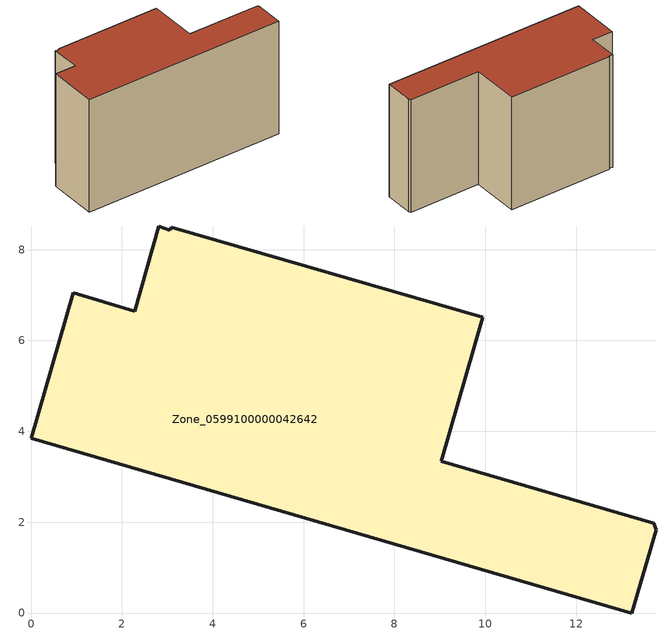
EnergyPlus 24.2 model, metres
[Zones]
Zone_0599100000042642
 floor ground (C_G): 2.28,6.64 2.81,8.52 3.05,8.43 3.09,8.5 9.94,6.51 9.03,3.34 13.71,1.98 13.77,1.83 13.23,0 0,3.85 0.93,7.05 z0
 wall outside (C_F): 13.23,0 13.77,1.83 13.71,1.98 9.03,3.34 9.94,6.51 3.09,8.5 3.05,8.43 2.81,8.52 2.28,6.64 0.93,7.05 0,3.85 13.23,0 z0:7.99
 roof outside (C_R): 2.81,8.52 2.28,6.64 0.93,7.05 0,3.85 13.23,0 13.77,1.83 13.71,1.98 9.03,3.34 9.94,6.51 3.09,8.5 3.05,8.43 z7.99
[BUILDING]
Pand.0599100000042642: North Axis=0; Terrain=City; Loads Convergence Tolerance Value=0.04; Temperature Convergence Tolerance Value=0.4; Solar Distribution=FullExterior; Maximum Number of Warmup Days=25; Minimum Number of Warmup Days=1
[Site:Location]
Rotterdam.The.Hague.AP_ZH_NLD Design_Conditions: Latitude=51.96; Longitude=4.45; Time Zone=1; Elevation=-4.5
[SITE:GROUNDTEMPERATURE:BUILDINGSURFACE]
18, 18, 18, 18, 18, 18, 18, 18, 18, 18, 18, 18
[MATERIAL] Thermal Absorptance=0.9; Solar Absorptance=0.7; Visible Absorptance=0.7
Name | Roughness | Thickness | Conductivity | Density | Specific Heat
G.TC.1946 | MediumSmooth | 0.15 | 1 | 540 | 1210
F.TC.1946 | Rough | 0.3 | 0.857143 | 1920 | 840
R.TC.1946 | MediumRough | 0.2 | 0.909091 | 1500 | 1000
[CONSTRUCTION]
C_G: G.TC.1946
C_F: F.TC.1946
C_R: R.TC.1946
[ZONE]
Zone_0599100000042642: Type=1; Multiplier=1; Ceiling Height=Autocalculate; Volume=Autocalculate; Floor Area=autocalculate; Part of Total Floor Area=Yes
[ZONEINFILTRATION:DESIGNFLOWRATE]
Infil_Zone_0599100000042642: Zone or ZoneList or Space or SpaceList=Zone_0599100000042642; Schedule=AlwaysOn; Design Flow Rate Calculation Method=Flow/Area; Flow Rate per Floor Area=0.003; Constant Term Coefficient=1; Temperature Term Coefficient=0; Velocity Term Coefficient=0; Velocity Squared Term Coefficient=0
[HVACTEMPLATE:ZONE:IDEALLOADSAIRSYSTEM]
Zone_0599100000042642: Maximum Heating Supply Air Temperature=50; Minimum Cooling Supply Air Temperature=13; Maximum Heating Supply Air Humidity Ratio=0.0156; Minimum Cooling Supply Air Humidity Ratio=0.0077; Heating Limit=NoLimit; Cooling Limit=NoLimit; Dehumidification Control Type=ConstantSensibleHeatRatio; Cooling Sensible Heat Ratio=0.7; Dehumidification Setpoint=60; Humidification Control Type=None; Humidification Setpoint=30; Outdoor Air Method=None; Outdoor Air Flow Rate per Person=0.00944; Outdoor Air Flow Rate per Zone Floor Area=0; Outdoor Air Flow Rate per Zone=0; Demand Controlled Ventilation Type=None; Outdoor Air Economizer Type=NoEconomizer; Heat Recovery Type=None; Sensible Heat Recovery Effectiveness=0.7; Latent Heat Recovery Effectiveness=0.65
[ZONECONTROL:THERMOSTAT]
ThermostatControl_Zone_0599100000042642: Zone or ZoneList=Zone_0599100000042642; Control Type Schedule=DualSetpointControlType; Control 1=Thermostat_Zone_0599100000042642; Temperature Difference Between Cutout And Setpoint=0
[THERMOSTATSETPOINT:DUALSETPOINT]
Thermostat_Zone_0599100000042642: Heating Setpoint Temperature Schedule=HeatingSetpoint_Zone_0599100000042642; Cooling Setpoint Temperature Schedule=CoolingSetpoint_Zone_0599100000042642
[SCHEDULE:COMPACT]
HeatingSetpoint_Zone_0599100000042642: Through: 12/31, For: AllDays, Until: 24:00, 21
CoolingSetpoint_Zone_0599100000042642: Through: 12/31, For: AllDays, Until: 24:00, 24
DualSetpointControlType: Through: 12/31, For: AllDays, Until: 24:00, 4
AlwaysOn: Through: 12/31, For: AllDays, Until: 24:00, 1
